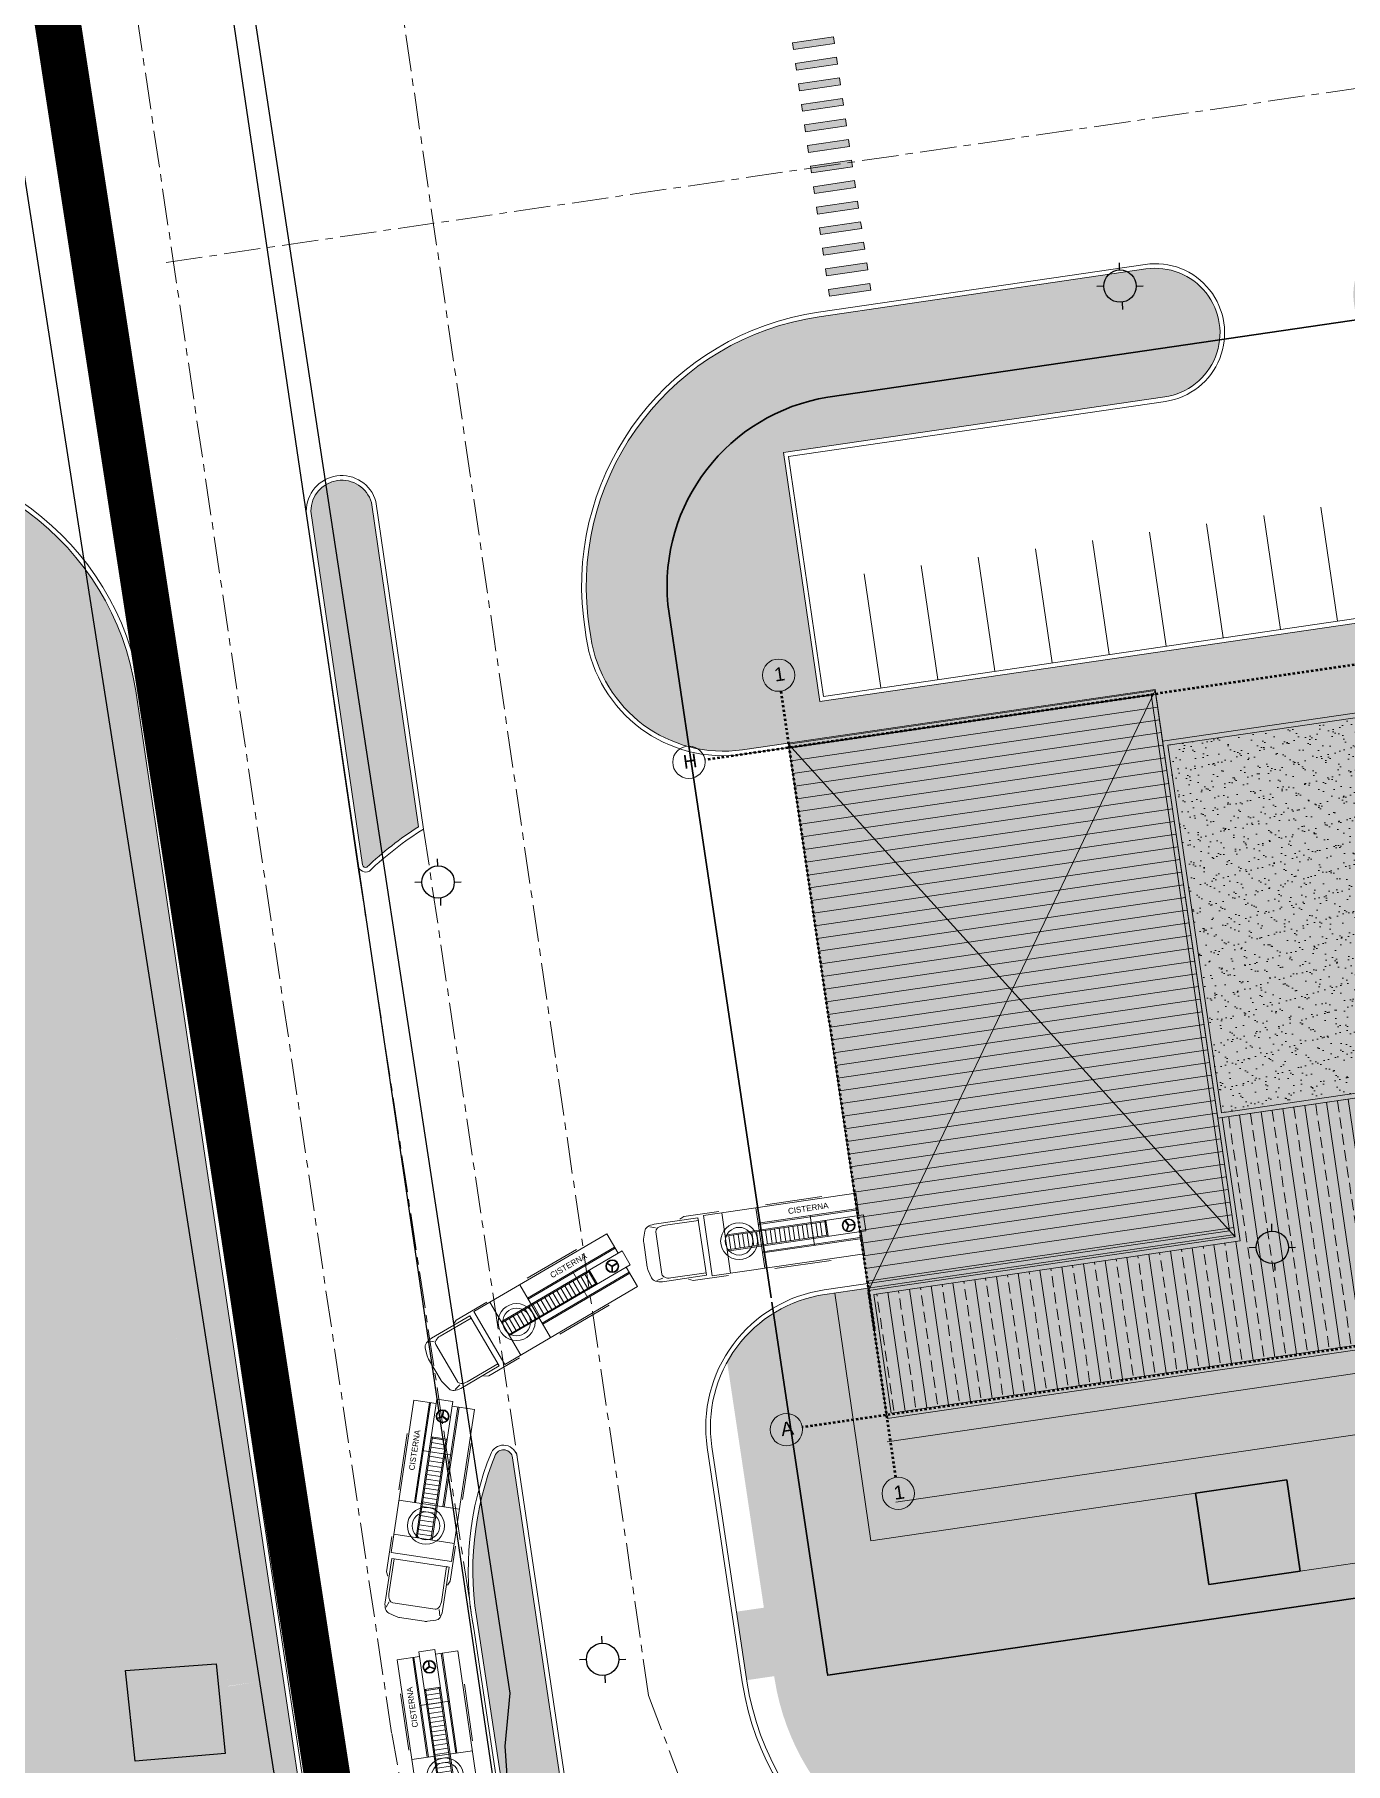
# Model space of a CAD drawing. Header units: metres. Extents: x 2 to 659295185, y -28 to 1124222152.
# Drawn here: x 656619 to 656675.8, y 1124377.1 to 1124452 of the extents above; entities that cross this region are included whole.
import ezdxf

# ---------------------------------------------------------------- set-up
doc = ezdxf.new("R2010")
doc.units = ezdxf.units.M
doc.header["$MEASUREMENT"] = 0
for name, pattern in [('ACAD_ISO10W100', [18.5, 12, -3, 0.5, -3]), ('CENTER', [50.8, 31.75, -6.35, 6.35, -6.35]), ('Grid Line', [22.225, 12.7, -3.175, 3.175, -3.175])]:
    doc.linetypes.add(name, pattern=pattern)
doc.layers.get('0').update_dxf_attribs({"linetype": 'CONTINUOUS'})
for name, color, linetype, lineweight in [("a''brocal", 220, 'CONTINUOUS', 15), ('area verde', 76, 'CONTINUOUS', 13), ('blocks', 252, 'CONTINUOUS', 15), ('bomberos', 7, 'CONTINUOUS', 15), ('eje vial', 1, 'CENTER', 15), ('estaciomamiento', 8, 'CONTINUOUS', 15), ('MANZANA URBA', 30, 'ACAD_ISO10W100', 80), ('paso peatonal', 252, 'CONTINUOUS', 5), ('walls', 7, 'CONTINUOUS', 50)]:
    doc.layers.add(name, color=color, linetype=linetype, lineweight=lineweight)
doc.layers.add('AREA ACERA', color=7, linetype='CONTINUOUS', lineweight=15, true_color=0xfbe193)
for name, color, linetype in [('CARRET-PAV', 10, 'CONTINUOUS'), ('CASA', 7, 'CONTINUOUS'), ('MANZANA', 30, 'CONTINUOUS'), ('Parcelas', 140, 'CONTINUOUS'), ('POSTE', 2, 'CONTINUOUS')]:
    doc.layers.add(name, color=color, linetype=linetype)
doc.styles.add('ARIAL', font='txt')
doc.linetypes.add('FENCELINE2', pattern='A,0.25,-0.1,[132,ltypeshp.shx,S=0.1,R=0,X=-0.1,Y=0],-0.1,1', length=1.45)

# ---------------------------------------------------------------- blocks, each defined once
blk = doc.blocks.new('POSTES')
at = {"layer": 'POSTE', "elevation": 431.35}
for points in [[(657806.936, 1127520.61), (657806.945, 1127520.31)], [(657805.972, 1127519.598), (657806.272, 1127519.606)], [(657807.681, 1127519.598), (657807.981, 1127519.606)], [(657807.075, 1127518.893), (657807.083, 1127518.593)]]:
    blk.add_lwpolyline(points, dxfattribs=at)
at = {"layer": 'POSTE', "color": 2}
blk.add_circle((657806.976, 1127519.601, 425.065), 0.7, dxfattribs=at)
blk = doc.blocks.new('estacion de bomberos')
at = {"linetype": 'Continuous', "lineweight": 15}
h = blk.add_hatch(dxfattribs=at)
h.set_pattern_fill('ANSI31', color=252, scale=175, angle=135, style=0)
h.set_pattern_definition([(180, (1e-07, 2e-07), (-6e-14, -555.625), [])])
h.paths.add_polyline_path([(2618161, 91614), (2618161, 93834), (2602111, 93834), (2602111, 69914), (2618161, 69914), (2618161, 75114)])
h = blk.add_hatch(dxfattribs=at)
h.set_pattern_fill('AR-SAND', color=252, scale=15, style=0)
h.set_pattern_definition([(37.5, (1e-07, 2e-07), (-24.00047, 734.11986), [0, -579.12, 0, -647.7, 0, -619.125]), (7.5, (1e-07, 2e-07), (674.28492, 1075.23765), [0, -312.42, 0, -521.97, 0, -200.025]), (327.5, (-468.6, 2e-07), (1186.48856, 2.15578), [0, -190.5, 0, -685.8, 0, -895.35]), (317.5, (-468.6, 2e-07), (1145.33468, 334.394), [0, -95.25, 0, -449.58, 0, -514.35])])
h.paths.add_polyline_path([(2634461, 91414), (2618361, 91414), (2618361, 75314), (2634461, 75314), (2634461, 80514), (2632421, 80514), (2632421, 86214), (2634461, 86214)])
h = blk.add_hatch(dxfattribs=at)
h.set_pattern_fill('AR-SAND', color=252, scale=10, style=0)
h.set_pattern_definition([(37.5, (1e-07, 2e-07), (-16.00031, 489.41324), [0, -386.08, 0, -431.8, 0, -412.75]), (7.5, (1e-07, 2e-07), (449.52328, 716.8251), [0, -208.28, 0, -347.98, 0, -133.35]), (327.5, (-312.4, 1e-07), (790.99237, 1.437185), [0, -127, 0, -457.2, 0, -596.9]), (317.5, (-312.4, 1e-07), (763.55645, 222.92932), [0, -63.5, 0, -299.72, 0, -342.9])])
h.paths.add_polyline_path([(2637561, 86014), (2632621, 86014), (2632621, 80714), (2637561, 80714)])
h = blk.add_hatch(dxfattribs=at)
h.set_pattern_fill('BRASS', color=252, scale=150, angle=90, style=0)
h.set_pattern_definition([(90, (1e-07, 2e-07), (-952.5, 6e-14), []), (90, (-476.25, 4e-07), (-952.5, 6e-14), [476.25, -238.125])])
h.paths.add_polyline_path([(2639861, 80514), (2637761, 80514), (2634661, 80514), (2634661, 75114), (2618361, 75114), (2618361, 69714), (2602311, 69714), (2602311, 64514), (2623661, 64514), (2623661, 69914), (2639861, 69914)])
at = {"layer": 'bomberos'}
blk.add_hatch(color=254, dxfattribs=at).paths.add_polyline_path([(2602111, 93834), (2618161, 93834), (2618161, 91614), (2634661, 91614), (2634661, 86214), (2637761, 86214), (2637761, 80714), (2640061, 80714), (2640061, 69714), (2623861, 69714), (2623861, 64314), (2602111, 64314)])
at = {"linetype": 'Grid Line', "ltscale": 4}
for p, q in [((2602111, 96154), (2602111, 68234)), ((2639911, 61729), (2639911, 96154)), ((2643854, 93684), (2598418, 93684)), ((2602111, 61729), (2602111, 69864)), ((2643854, 64464), (2598418, 64464))]:
    blk.add_line(p, q, dxfattribs=at)
at = {"linetype": 'Continuous', "lineweight": 15}
for p, q in [((2602111, 93834), (2618161, 93834)), ((2602111, 64314), (2602111, 93834)), ((2618161, 93834), (2602111, 69914)), ((2602111, 93834), (2618161, 69914)), ((2618161, 91614), (2618161, 93834)), ((2637761, 80714), (2640061, 80714)), ((2637761, 80514), (2639861, 80514)), ((2639861, 69914), (2639861, 80514)), ((2640061, 80714), (2640061, 69714)), ((2640061, 69714), (2640061, 80714)), ((2618161, 69914), (2618161, 75114)), ((2602111, 69914), (2618161, 69914)), ((2602311, 64514), (2602311, 69714)), ((2602311, 69714), (2618361, 69714)), ((2623661, 69914), (2639861, 69914)), ((2623661, 64514), (2623661, 69914)), ((2623861, 69714), (2640061, 69714)), ((2623861, 64314), (2623861, 69714)), ((2602311, 64514), (2623661, 64514)), ((2602111, 64314), (2623861, 64314))]:
    blk.add_line(p, q, dxfattribs=at)
at = {"lineweight": 15}
for p, q in [((2634661, 91314), (2634661, 86214)), ((2634361, 75114), (2629261, 75114))]:
    blk.add_line(p, q, dxfattribs=at)
at = {"linetype": 'Continuous', "lineweight": 15}
for points in [[(2634661, 80514), (2634661, 75114), (2618161, 75114), (2618161, 91614), (2634661, 91614), (2634661, 86214)], [(2634461, 80514), (2634461, 75314), (2618361, 75314), (2618361, 91414), (2634461, 91414), (2634461, 86214)], [(2634661, 80514), (2634661, 75114), (2618361, 75114), (2618361, 69714)]]:
    blk.add_lwpolyline(points, dxfattribs=at)
for points in [[(2632421, 80514), (2637761, 80514), (2637761, 86214), (2632421, 86214)], [(2632421, 86214), (2637761, 86214), (2637761, 80514), (2632421, 80514)], [(2632621, 86014), (2637561, 86014), (2637561, 80714), (2632621, 80714)]]:
    blk.add_lwpolyline(points, close=True, dxfattribs=at)
at = {"lineweight": 15}
for centre in [(2602111, 96854), (2639911, 96854), (2597718, 93684), (2644554, 93684), (2597718, 64464), (2644554, 64464), (2602111, 61029), (2639911, 61029)]:
    blk.add_circle(centre, 700, dxfattribs=at)
at = {"linetype": 'Grid Line', "ltscale": 3, "char_height": 592, "width": 2211.69, "attachment_point": 1, "style": 'ARIAL'}
for s, insert in [('{\\fArial|b0|i0|c204|p32;1}', (2601925, 97190)), ('{\\fArial|b0|i0|c204|p32;9}', (2639725, 97190)), ('{\\fArial|b0|i0|c0|p32;H}', (2597480, 94020)), ('{\\fArial|b0|i0|c0|p32;H}', (2644317, 94020)), ('{\\fArial|b0|i0|c0|p32;A}', (2597480, 64800)), ('{\\fArial|b0|i0|c0|p32;A}', (2644317, 64800)), ('{\\fArial|b0|i0|c204|p32;1}', (2601925, 61365)), ('{\\fArial|b0|i0|c204|p32;9}', (2639725, 61365))]:
    blk.add_mtext(s, dxfattribs=dict(at, insert=insert))
blk = doc.blocks.new('A$C3E6343CC')
at = {"layer": 'paso peatonal', "linetype": 'Continuous'}
for points in [[(2.041, -1.521), (0.26, -1.781), (0.304, -2.078), (2.085, -1.817)], [(2.172, -2.411), (0.391, -2.672), (0.434, -2.968), (2.215, -2.708)], [(2.302, -3.302), (0.521, -3.562), (0.564, -3.859), (2.345, -3.599)], [(2.432, -4.192), (0.651, -4.453), (0.694, -4.749), (2.475, -4.489)], [(2.562, -5.083), (0.781, -5.343), (0.825, -5.64), (2.606, -5.38)], [(2.692, -5.973), (0.911, -6.234), (0.955, -6.531), (2.736, -6.27)], [(2.823, -6.864), (1.042, -7.124), (1.085, -7.421), (2.866, -7.161)], [(2.953, -7.754), (1.172, -8.015), (1.215, -8.312), (2.996, -8.051)], [(3.083, -8.645), (1.302, -8.905), (1.345, -9.202), (3.126, -8.942)], [(3.213, -9.535), (1.432, -9.796), (1.476, -10.093), (3.257, -9.832)], [(3.343, -10.426), (1.562, -10.686), (1.606, -10.983), (3.387, -10.723)], [(3.474, -11.316), (1.693, -11.577), (1.736, -11.874), (3.517, -11.613)], [(3.604, -12.207), (1.823, -12.467), (1.866, -12.764), (3.647, -12.504)]]:
    blk.add_hatch(color=256, dxfattribs=at).paths.add_polyline_path(points)
at = {"layer": 'paso peatonal', "linetype": 'Continuous', "flags": 128}
for points in [[(2.041, -1.521), (0.26, -1.781), (0.304, -2.078), (2.085, -1.817), (2.041, -1.521)], [(2.172, -2.411), (0.391, -2.672), (0.434, -2.968), (2.215, -2.708), (2.172, -2.411)], [(2.302, -3.302), (0.521, -3.562), (0.564, -3.859), (2.345, -3.599), (2.302, -3.302)], [(2.432, -4.192), (0.651, -4.453), (0.694, -4.749), (2.475, -4.489), (2.432, -4.192)], [(2.562, -5.083), (0.781, -5.343), (0.825, -5.64), (2.606, -5.38), (2.562, -5.083)], [(2.692, -5.973), (0.911, -6.234), (0.955, -6.531), (2.736, -6.27), (2.692, -5.973)], [(2.823, -6.864), (1.042, -7.124), (1.085, -7.421), (2.866, -7.161), (2.823, -6.864)], [(2.953, -7.754), (1.172, -8.015), (1.215, -8.312), (2.996, -8.051), (2.953, -7.754)], [(3.083, -8.645), (1.302, -8.905), (1.345, -9.202), (3.126, -8.942), (3.083, -8.645)], [(3.213, -9.535), (1.432, -9.796), (1.476, -10.093), (3.257, -9.832), (3.213, -9.535)], [(3.343, -10.426), (1.562, -10.686), (1.606, -10.983), (3.387, -10.723), (3.343, -10.426)], [(3.474, -11.316), (1.693, -11.577), (1.736, -11.874), (3.517, -11.613), (3.474, -11.316)], [(3.604, -12.207), (1.823, -12.467), (1.866, -12.764), (3.647, -12.504), (3.604, -12.207)]]:
    blk.add_lwpolyline(points, dxfattribs=at)
blk = doc.blocks.new('543')
at = {"lineweight": 30}
for p, q in [((-5.334, 226.993), (-5.334, 227.666)), ((-1.334, 227.666), (-5.334, 227.666)), ((-5.334, 223.666), (-5.334, 226.993)), ((-5.334, 226.993), (-5.334, 226.993)), ((-1.334, 223.666), (-1.334, 227.666)), ((-1.334, 223.666), (-5.334, 223.666))]:
    blk.add_line(p, q, dxfattribs=at)
blk = doc.blocks.new('CISTERNA')
at = {"layer": 'blocks', "linetype": 'ByBlock'}
for p, q in [((1363400, 6968), (1363400, 13637)), ((1363400, 13637), (1364374, 13637)), ((1364074, 13637), (1364074, 9268)), ((1364124, 13637), (1364124, 9268)), ((1364374, 13837), (1364374, 7768)), ((1365074, 13837), (1364374, 13837)), ((1365074, 13837), (1365074, 7768)), ((1365074, 13637), (1366048, 13637)), ((1365324, 13637), (1365324, 9268)), ((1365374, 13637), (1365374, 9268)), ((1366048, 13637), (1366048, 6968)), ((1364715, 13145), (1364506, 13025)), ((1364730, 13119), (1364521, 12999)), ((1364715, 13387), (1364715, 13145)), ((1364730, 13119), (1364939, 12999)), ((1364745, 13387), (1364745, 13145)), ((1364745, 13145), (1364954, 13025)), ((1363324, 9696), (1363324, 12165)), ((1364374, 12187), (1365074, 12187)), ((1364374, 12137), (1365024, 12137)), ((1364424, 12187), (1364424, 7768)), ((1364424, 12137), (1365024, 12137)), ((1365024, 12187), (1365024, 7768)), ((1366124, 9696), (1366124, 12165)), ((1364074, 11537), (1365374, 11537)), ((1364424, 11937), (1365024, 11937)), ((1364424, 11737), (1365024, 11737)), ((1364424, 11537), (1365024, 11537)), ((1364424, 11337), (1365024, 11337)), ((1364424, 11137), (1365024, 11137)), ((1364424, 10937), (1365024, 10937)), ((1364424, 10737), (1365024, 10737)), ((1364424, 10537), (1365024, 10537)), ((1364424, 10337), (1365024, 10337)), ((1364424, 10137), (1365024, 10137)), ((1364424, 9937), (1365024, 9937)), ((1366048, 9268), (1363400, 9268)), ((1364424, 9737), (1365024, 9737)), ((1364424, 9537), (1365024, 9537)), ((1364424, 9537), (1365024, 9537)), ((1364424, 9337), (1365024, 9337)), ((1364424, 9137), (1365024, 9137)), ((1364424, 8937), (1365024, 8937)), ((1364424, 8737), (1365024, 8737)), ((1364424, 8537), (1365024, 8537)), ((1364424, 8337), (1365024, 8337)), ((1365024, 8337), (1364424, 8337)), ((1363324, 6116), (1363324, 7661)), ((1366048, 7768), (1363400, 7768)), ((1365024, 8137), (1364424, 8137)), ((1365024, 7937), (1364424, 7937)), ((1366124, 6116), (1366124, 7661)), ((1366048, 6968), (1363400, 6968)), ((1363414, 5932), (1363324, 6116)), ((1365980, 6721), (1363468, 6721)), ((1363576, 6721), (1363468, 6721)), ((1363468, 4797), (1363468, 6721)), ((1363576, 5180), (1363576, 6721)), ((1365872, 6721), (1365980, 6721)), ((1365872, 5180), (1365872, 6721)), ((1365980, 4797), (1365980, 6721)), ((1366034, 5932), (1366124, 6116)), ((1363468, 4797), (1363468, 4797)), ((1363632, 4842), (1363547, 4596)), ((1363576, 5180), (1363576, 5180)), ((1363796, 4820), (1363796, 4820)), ((1363796, 4820), (1365652, 4820)), ((1365652, 4820), (1365652, 4820)), ((1365897, 4566), (1365830, 4838)), ((1365872, 5180), (1365872, 5180)), ((1365980, 4797), (1365980, 4797)), ((1363697, 4353), (1363697, 4353)), ((1363697, 4353), (1364037, 4258)), ((1364037, 4258), (1364037, 4258)), ((1364186, 4237), (1365261, 4237)), ((1365261, 4237), (1365261, 4237)), ((1365751, 4353), (1365410, 4258)), ((1365410, 4258), (1365410, 4258)), ((1365751, 4353), (1365751, 4353))]:
    blk.add_line(p, q, dxfattribs=at)
blk.add_lwpolyline([(1366135, 7661), (1366135, 7661)], close=True, dxfattribs=at)
for centre, radius in [((1364730, 13137), 280), ((1364730, 13137), 250), ((1364724, 8337), 800), ((1364724, 8337), 600)]:
    blk.add_circle(centre, radius, dxfattribs=at)
at = {"layer": 'blocks', "linetype": 'ByBlock', "extrusion": (0, 0, -1)}
for centre, major_axis, start_param, end_param in [((1363743, 4797), (0, 450), 3.31155, 4.712384), ((1363796, 5180), (0, 360), 3.141593, 4.712389), ((1365652, 5180), (0, 360), 1.570796, 3.141593), ((1365705, 4797), (0, 450), 1.570796, 2.971642), ((1364186, 5677), (0, 1440), 3.141593, 3.311545), ((1365261, 5677), (0, 1440), 2.971637, 3.141589)]:
    blk.add_ellipse(centre, major_axis=major_axis, ratio=0.611111, start_param=start_param, end_param=end_param, dxfattribs=at)
at = {"insert": (1363620, 10624), "char_height": 250, "width": 47233.41, "attachment_point": 1, "rotation": 90, "style": 'ARIAL'}
blk.add_mtext('CISTERNA', dxfattribs=at)

msp = doc.modelspace()

# ---------------------------------------------------------------- hatches: boundary and pattern name
at = {"layer": 'AREA ACERA'}
h = msp.add_hatch(color=256, dxfattribs=at)
h.dxf.hatch_style = 1
edge = h.paths.add_edge_path()
edge.add_arc((656648.8478, 1124426.7123), 5.8, 188.4077, 255.14057)
edge.add_line((656647.3604, 1124421.1062), (656646.4527, 1124427.2598))
edge.add_arc((656654.7144, 1124428.0553), 8.3, 99.277834, 185.500077, ccw=False)
edge.add_line((656653.3763, 1124436.2467), (656670.3579, 1124438.7275))
edge.add_arc((656667.5744, 1124439.031), 2.8, 353.776708, 403.168321)
edge.add_line((656669.6166, 1124440.9466), (656656.0114, 1124438.9576))
edge.add_line((656656.0114, 1124438.9576), (656655.8378, 1124440.145))
edge.add_line((656655.8378, 1124440.145), (656652.8544, 1124439.7078))
edge.add_line((656652.8544, 1124439.7078), (656653.0435, 1124438.5228))
edge.add_arc((656654.7144, 1124428.0553), 10.6, 99.069573, 186.111876)
edge.add_line((656644.1747, 1124426.9267), (656642.9865, 1124426.753))
edge.add_arc((656646.6016, 1124425.0358), 4.0022, 154.591101, 154.593569)
edge.add_line((656642.9865, 1124426.7528), (656643.0439, 1124426.3123))
edge.add_line((656643.0439, 1124426.3123), (656643.1101, 1124425.8642))
h = msp.add_hatch(color=256, dxfattribs=at)
h.dxf.hatch_style = 1
h.paths.add_polyline_path([(656679.9155, 1124399.45), (656692.7934, 1124401.3328), (656693.1613, 1124398.817), (656678.7643, 1124396.7121), (656678.3965, 1124399.2279)], flags=16)
h.paths.add_polyline_path([(656684.7203, 1124396.067), (656698.2762, 1124398.0489), (656699.5782, 1124389.1436), (656681.7676, 1124386.5396), (656680.4656, 1124395.4449)], flags=16)
h.paths.add_polyline_path([(656663.1376, 1124392.0449), (656677.6212, 1124394.1624), (656678.0035, 1124391.5477), (656656.3338, 1124388.3795), (656655.9516, 1124390.9942)], flags=16)
h.paths.add_polyline_path([(656668.2308, 1124397.7416), (656676.9123, 1124399.0109), (656677.4765, 1124395.1519), (656655.8069, 1124391.9837), (656655.2427, 1124395.8427)], flags=17)
h.paths.add_polyline_path([(656655.2427, 1124395.8427), (656655.0257, 1124397.3269), (656654.9823, 1124397.6237), (656653.6828, 1124397.4337), (656655.2514, 1124386.7053), (656673.2731, 1124389.3401), (656673.8517, 1124385.3822), (656680.2834, 1124386.3226), (656680.5002, 1124384.8383), (656701.2794, 1124387.8764), (656699.5434, 1124399.7501), (656694.7939, 1124399.0557), (656690.4839, 1124428.5349), (656684.0127, 1124427.5887), (656682.0602, 1124440.9428), (656677.4303, 1124440.2659), (656676.2124, 1124440.0878), (656678.1648, 1124426.7338), (656653.032, 1124423.0592), (656653.2606, 1124421.4958), (656667.5586, 1124423.5862), (656667.887, 1124421.3401), (656676.5944, 1124422.6132), (656677.5261, 1124422.7494), (656684.2134, 1124423.7271), (656684.9946, 1124418.384), (656688.062, 1124418.8324), (656688.8577, 1124413.3903), (656691.1335, 1124413.723), (656692.7249, 1124402.8387), (656676.6953, 1124400.4951), (656676.9123, 1124399.0109)])
h = msp.add_hatch(color=256, dxfattribs=at)
h.dxf.hatch_style = 1
edge = h.paths.add_edge_path()
edge.add_arc((656623.3615, 1124364.1552), 4.0073, -81.643526, 9.528918, ccw=False)
edge.add_line((656623.9439, 1124360.1905), (656512.293, 1124343.79))
edge.add_line((656512.293, 1124343.79), (656512.5419, 1124342.0854))
edge.add_line((656512.5419, 1124342.0854), (656627.2157, 1124359.5355))
edge.add_arc((656626.3432, 1124365.2695), 5.8, 278.652417, 369.635648)
edge.add_line((656632.0613, 1124366.2403), (656631.111, 1124371.838))
edge.add_line((656631.111, 1124371.838), (656629.7728, 1124380.7694))
edge.add_line((656629.7728, 1124380.7694), (656627.414, 1124380.3979))
edge.add_line((656627.414, 1124380.3979), (656627.1572, 1124382.029))
edge.add_line((656627.1572, 1124382.029), (656626.5677, 1124385.9634))
edge.add_line((656626.5677, 1124385.9634), (656628.9425, 1124386.3106))
edge.add_line((656628.9425, 1124386.3106), (656628.4979, 1124389.2775))
edge.add_line((656628.4979, 1124389.2775), (656626.1231, 1124388.9303))
edge.add_line((656626.1231, 1124388.9303), (656620.0383, 1124429.7066))
edge.add_line((656620.0383, 1124429.7066), (656620.4057, 1124429.7604))
edge.add_arc((656611.7226, 1124421.7701), 11.8, 42.620343, 58.398746)
edge.add_line((656617.9058, 1124431.8204), (656602.1747, 1124429.5204))
edge.add_line((656602.1747, 1124429.5204), (656601.7768, 1124432.2415))
edge.add_line((656601.7768, 1124432.2415), (656598.8084, 1124431.8075))
edge.add_line((656598.8084, 1124431.8075), (656599.2062, 1124429.0864))
edge.add_line((656599.2062, 1124429.0864), (656589.4149, 1124427.6545))
edge.add_line((656589.4149, 1124427.6545), (656589.7673, 1124425.2805))
edge.add_line((656589.7673, 1124425.2805), (656599.5534, 1124426.7116))
edge.add_line((656599.5534, 1124426.7116), (656605.5177, 1124385.9177))
edge.add_line((656605.5177, 1124385.9177), (656595.8222, 1124384.4997))
edge.add_line((656595.8222, 1124384.4997), (656596.2627, 1124381.5326))
edge.add_line((656596.2627, 1124381.5326), (656623.5993, 1124385.5294))
edge.add_line((656623.5993, 1124385.5294), (656625.5916, 1124372.2338))
edge.add_line((656625.5916, 1124372.2338), (656510.8507, 1124353.6425))
edge.add_line((656510.8507, 1124353.6425), (656512.0298, 1124345.5881))
edge.add_line((656512.0298, 1124345.5881), (656627.3135, 1124364.8186))
h.paths.add_polyline_path([(656608.4861, 1124386.3517), (656602.5219, 1124427.1456), (656617.0698, 1124429.2726), (656623.1547, 1124388.4963)], flags=16)
h.paths.add_polyline_path([(656608.1922, 1124395.586), (656616.9351, 1124396.8599), (656616.1965, 1124401.9283), (656607.4536, 1124400.6543)], flags=0)
h = msp.add_hatch(color=256, dxfattribs=at)
h.dxf.hatch_style = 1
h.paths.add_polyline_path([(656634.505, 1124425.5129), (656631.8834, 1124425.1296), (656632.3161, 1124422.161), (656634.9375, 1124422.5443)])
h.paths.add_polyline_path([(656623.3922, 1124423.5197, 0.0077264), (656623.3325, 1124423.8795), (656620.9596, 1124423.5325), (656621.4024, 1124420.5654), (656623.7829, 1124420.9134)])
h = msp.add_hatch(color=256, dxfattribs=at)
h.dxf.hatch_style = 1
h.paths.add_polyline_path([(656662.8163, 1124373.6641, -0.404204), (656652.8842, 1124380.8007), (656652.8803, 1124380.8001), (656652.8497, 1124381.0046, -0.0030703), (656652.8336, 1124381.1114), (656650.5718, 1124396.2417, 0.1034138), (656649.0199, 1124394.4455), (656650.6111, 1124383.8033), (656649.4237, 1124383.6297), (656649.8674, 1124380.6627), (656651.0547, 1124380.8363), (656651.0574, 1124380.8186), (656651.1716, 1124380.1823, 0.3959241), (656663.0765, 1124371.883), (656666.9169, 1124372.4445), (656667.0904, 1124371.2571), (656670.0584, 1124371.691), (656669.8849, 1124372.8784), (656730.4234, 1124381.7285, 0.1533015), (656730.6891, 1124383.3849), (656730.6602, 1124383.5828)])
h = msp.add_hatch(color=256, dxfattribs=at)
h.dxf.hatch_style = 1
h.paths.add_polyline_path([(656638.3737, 1124382.0141), (656638.8218, 1124379.0477), (656641.3418, 1124379.4162), (656640.9008, 1124382.3836)])
at = {"layer": 'area verde'}
h = msp.add_hatch(color=256, dxfattribs=at)
h.dxf.hatch_style = 1
h.paths.add_polyline_path([(656650.6111, 1124383.8033), (656649.4237, 1124383.6297), (656649.8732, 1124380.6238), (656649.9936, 1124379.9528, 0.3963828), (656663.2501, 1124370.6957), (656728.3236, 1124380.2093, 0.4142136), (656730.6891, 1124383.3849), (656729.4311, 1124391.9898), (656729.2937, 1124392.9298, 0.4142139), (656728.3864, 1124393.6056), (656724.2305, 1124392.998), (656722.676, 1124403.6301), (656726.8319, 1124404.2377, 0.4142136), (656727.5077, 1124405.145), (656723.5597, 1124432.1481, 0.3895856), (656720.0308, 1124434.4719), (656696.5786, 1124431.043), (656695.0018, 1124441.8284), (656715.1624, 1124444.776), (656715.4807, 1124442.5991, 0.4613368), (656719.0876, 1124440.332, 0.4613368), (656721.8946, 1124443.5369), (656721.4007, 1124446.9149, 0.4142093), (656718.2275, 1124449.2658), (656678.5484, 1124443.4651, 0.4142178), (656676.1829, 1124440.2894), (656678.1648, 1124426.7337), (656653.032, 1124423.0592), (656651.4552, 1124433.8445), (656667.9795, 1124436.2605, 1.0016117), (656667.1604, 1124441.8002), (656653.0075, 1124439.7312, 0.4151168), (656643.0439, 1124426.3124), (656643.0439, 1124426.3123), (656643.1101, 1124425.8642, 0.4137555), (656649.6869, 1124420.9733), (656667.5586, 1124423.5862), (656668.6538, 1124416.0959), (656671.0119, 1124399.9673), (656653.2526, 1124397.3708, 0.2339147), (656649.0199, 1124394.4455)])
h.paths.add_polyline_path([(656663.2501, 1124370.6957), (656667.0904, 1124371.2571), (656666.9169, 1124372.4445), (656663.0765, 1124371.883, -0.3959241), (656651.1716, 1124380.1823), (656651.0542, 1124380.8362), (656649.8674, 1124380.6627), (656649.8732, 1124380.6238), (656649.9936, 1124379.9528, 0.3963828)], flags=17)
h = msp.add_hatch(color=256, dxfattribs=at)
h.dxf.hatch_style = 1
h.paths.add_polyline_path([(656685.4909, 1124441.5235), (656693.2808, 1124442.5839), (656699.5434, 1124399.7501), (656694.7939, 1124399.0557), (656690.4839, 1124428.5349), (656684.0127, 1124427.5887), (656682.0602, 1124440.9428)])
h.paths.add_polyline_path([(656680.3934, 1124399.5984), (656692.7934, 1124401.3328), (656693.1613, 1124398.817), (656678.7643, 1124396.7121), (656678.3965, 1124399.2279)])
h.paths.add_polyline_path([(656660.1481, 1124391.6863), (656677.6212, 1124394.1624), (656678.0035, 1124391.5477), (656656.3338, 1124388.3795), (656655.9516, 1124390.9942)], flags=17)
edge = h.paths.add_edge_path()
edge.add_arc((656654.0917, 1124391.6318), 5.8, 98.318083, 127.353271)
edge.add_line((656650.5727, 1124396.2423), (656652.8892, 1124380.88))
edge.add_line((656652.8892, 1124380.88), (656680.509, 1124384.9182))
edge.add_line((656680.509, 1124384.9182), (656680.2924, 1124386.4014))
edge.add_line((656680.2924, 1124386.4014), (656669.9023, 1124384.8834))
edge.add_line((656669.9023, 1124384.8834), (656669.324, 1124388.8413))
edge.add_line((656669.324, 1124388.8413), (656655.2603, 1124386.7851))
edge.add_line((656655.2603, 1124386.7851), (656653.6828, 1124397.4337))
edge.add_line((656653.6828, 1124397.4337), (656653.2526, 1124397.3708))
edge = h.paths.add_edge_path()
edge.add_arc((656648.8478, 1124426.7123), 5.8, 255.112, 278.318083)
edge.add_line((656649.6869, 1124420.9733), (656653.2783, 1124421.4984))
edge.add_line((656653.2783, 1124421.4984), (656651.4552, 1124433.8445))
edge.add_line((656651.4552, 1124433.8445), (656667.9996, 1124436.2634))
edge.add_arc((656667.5742, 1124439.0311), 2.8002, 278.73787, 353.303048)
edge.add_line((656670.3553, 1124438.7045), (656670.3578, 1124438.7266))
edge.add_line((656670.3578, 1124438.7266), (656653.3763, 1124436.2467))
edge.add_arc((656654.7144, 1124428.0553), 8.3, 99.277834, 185.500077)
edge.add_line((656646.4527, 1124427.2598), (656647.3576, 1124421.107))
h = msp.add_hatch(color=256, dxfattribs=at)
h.dxf.hatch_style = 1
h.paths.add_polyline_path([(656642.9865, 1124426.753), (656644.1747, 1124426.9267, -0.3991735), (656653.0435, 1124438.5228), (656652.8699, 1124439.7102, 0.4006963)])
h.paths.add_polyline_path([(656669.6166, 1124440.9466, 0.246245), (656667.1604, 1124441.8002), (656655.8378, 1124440.145), (656656.0114, 1124438.9576)])
h = msp.add_hatch(color=256, dxfattribs=at)
h.dxf.hatch_style = 1
h.paths.add_polyline_path([(656598.8084, 1124431.8075), (656589.0109, 1124430.375), (656589.4149, 1124427.6545), (656599.2062, 1124429.0864)])
h.paths.add_polyline_path([(656610.0155, 1124433.446), (656601.7768, 1124432.2415), (656602.1747, 1124429.5204), (656617.9058, 1124431.8204, 0.1759639)])
h.paths.add_polyline_path([(656617.0698, 1124429.2726), (656602.5219, 1124427.1456), (656608.4861, 1124386.3517), (656623.1547, 1124388.4963)])
h.paths.add_polyline_path([(656599.5534, 1124426.7116), (656589.7673, 1124425.2805), (656595.8222, 1124384.4997), (656605.5177, 1124385.9177)])
h.paths.add_polyline_path([(656623.5993, 1124385.5294), (656596.2627, 1124381.5326), (656598.2994, 1124367.8149), (656625.5916, 1124372.2338)])
h.paths.add_polyline_path([(656627.3135, 1124364.8186), (656512.0298, 1124345.5881), (656512.293, 1124343.79), (656623.9439, 1124360.1905, 0.4202198)])
h.paths.add_polyline_path([(656627.4119, 1124380.4114), (656629.7746, 1124380.7569), (656628.9425, 1124386.3106), (656626.5677, 1124385.9634), (656627.1572, 1124382.029)])
edge = h.paths.add_edge_path()
edge.add_line((656620.9596, 1124423.5325), (656623.3325, 1124423.8795))
edge.add_arc((656611.7226, 1124421.7701), 11.8, 10.297321, 42.620343)
edge.add_line((656620.4057, 1124429.7604), (656620.0383, 1124429.7066))
edge.add_line((656620.0383, 1124429.7066), (656620.9596, 1124423.5325))
h.paths.add_polyline_path([(656623.7829, 1124420.9134), (656621.4024, 1124420.5654), (656626.1231, 1124388.9303), (656628.4979, 1124389.2775), (656626.4267, 1124403.101), (656623.8618, 1124420.3875)])
h = msp.add_hatch(color=256, dxfattribs=at)
h.dxf.hatch_style = 1
h.paths.add_polyline_path([(656634.9375, 1124422.5443), (656632.3161, 1124422.161), (656633.2167, 1124415.9827, 0.417282), (656633.4054, 1124415.8809, -0.048884), (656635.6522, 1124417.6381)])
h.paths.add_polyline_path([(656631.8834, 1124425.1296), (656634.505, 1124425.5129), (656633.6059, 1124431.6842, 1.0028384), (656631.0375, 1124430.932)])
h = msp.add_hatch(color=256, dxfattribs=at)
h.dxf.hatch_style = 1
edge = h.paths.add_edge_path()
edge.add_line((656641.3418, 1124379.4162), (656638.8218, 1124379.0477))
edge.add_line((656638.8218, 1124379.0477), (656640.4826, 1124368.0551))
edge.add_arc((656641.7116, 1124368.3559), 1.2653, 193.752828, 363.143182)
edge.add_line((656642.975, 1124368.4253), (656641.3418, 1124379.4162))
edge = h.paths.add_edge_path()
edge.add_line((656638.3737, 1124382.0141), (656640.9008, 1124382.3836))
edge.add_line((656640.9008, 1124382.3836), (656639.7242, 1124390.3021))
edge.add_arc((656639.3285, 1124390.2433), 0.4, 8.452173, 149.572688)
edge.add_arc((656651.3548, 1124385.4197), 13.3533, 157.889062, 190.698682)
edge.add_line((656638.2337, 1124382.9407), (656638.3737, 1124382.0141))
at = {"layer": 'bomberos', "true_color": 0xe1e2ff}
h = msp.add_hatch(color=7, dxfattribs=at)
h.dxf.hatch_style = 1
h.paths.add_polyline_path([(656669.3151, 1124388.7615), (656673.2731, 1124389.3401), (656673.8517, 1124385.3822), (656669.8938, 1124384.8035)])

# ---------------------------------------------------------------- linework, layer by layer
at = {"layer": "a''brocal"}
for p, q in [((656653.6828, 1124397.4337, 433.2399), (656655.2514, 1124386.7053, 433.2399)), ((656655.9516, 1124390.9942, 433.2399), (656677.6212, 1124394.1624, 433.2399)), ((656656.3338, 1124388.3795, 433.2399), (656678.0035, 1124391.5477, 433.2399)), ((656655.2514, 1124386.7053, 433.2399), (656673.2731, 1124389.3401, 433.2399)), ((656681.7676, 1124386.5396, 433.2399), (656673.8517, 1124385.3822, 433.2399))]:
    msp.add_line(p, q, dxfattribs=at)
at = {"layer": "a''brocal", "elevation": 433.2399, "flags": 128}
for points in [[(656663.2789, 1124370.4977, -0.3964489), (656649.7972, 1124379.9147), (656649.6758, 1124380.5914), (656648.1577, 1124390.7446, -0.4151644), (656653.2237, 1124397.5687), (656670.785, 1124400.1363), (656668.4559, 1124416.0669), (656667.3897, 1124423.3594), (656649.7158, 1124420.7754, -0.4137555), (656642.9123, 1124425.835), (656642.8458, 1124426.2847), (656642.7885, 1124426.724, -0.4042908), (656652.9786, 1124439.9291), (656667.1312, 1124441.9981, -1.0015568), (656668.0084, 1124436.0626), (656651.682, 1124433.6755), (656653.201, 1124423.286), (656677.938, 1124426.9027)], [(656663.2499, 1124370.6956, -0.3963789), (656649.9936, 1124379.9528), (656649.8732, 1124380.6238), (656648.3555, 1124390.7741, -0.4151644), (656653.2526, 1124397.3708), (656671.0119, 1124399.9673), (656668.6538, 1124416.0959), (656667.5586, 1124423.5862), (656649.6869, 1124420.9733, -0.4137555), (656643.1101, 1124425.8642), (656643.0439, 1124426.3123), (656642.9871, 1124426.7481, -0.4042455), (656653.0075, 1124439.7312), (656667.1604, 1124441.8002, -1.0016117), (656667.9795, 1124436.2605), (656651.4552, 1124433.8445), (656653.032, 1124423.0592), (656678.1648, 1124426.7337)], [(656589.0109, 1124430.375), (656610.0155, 1124433.446, -0.4131478), (656623.3922, 1124423.5197), (656623.8618, 1124420.3875), (656626.4267, 1124403.101), (656629.5307, 1124382.3846), (656631.111, 1124371.838), (656632.0613, 1124366.2403, -0.4192487), (656627.2157, 1124359.5355), (656512.5393, 1124342.085)], [(656588.9816, 1124430.5728), (656609.9866, 1124433.6439, -0.4131478), (656623.5899, 1124423.5494), (656624.0595, 1124420.4171), (656626.6245, 1124403.1306), (656629.7285, 1124382.4143), (656631.3085, 1124371.8696), (656632.2585, 1124366.2738), (656632.2585, 1124366.2738), (656632.2585, 1124366.2738, -0.4192487), (656627.2458, 1124359.3378), (656512.5694, 1124341.8873)]]:
    msp.add_lwpolyline(points, format="xyb", dxfattribs=at)
at = {"layer": "a''brocal", "elevation": 433.2399}
for points in [[(656633.5166, 1124415.7105, -0.0517745), (656635.8689, 1124417.5382), (656633.8019, 1124431.7262, 0.87715), (656630.7826, 1124431.2942), (656633.0204, 1124415.9429, 0.4806151), (656633.5166, 1124415.7105)], [(656638.8032, 1124390.5333, 0.1443225), (656638.0365, 1124382.9072), (656640.2861, 1124368.0166, 0.917388), (656643.1741, 1124368.4458), (656639.9222, 1124390.3301, 0.7184244), (656638.8032, 1124390.5333)]]:
    msp.add_lwpolyline(points, format="xyb", dxfattribs=at)
for points in [[(656633.4054, 1124415.8809, -0.048884), (656635.6522, 1124417.6381), (656633.6059, 1124431.6842, 0.8688279), (656630.9825, 1124431.3094), (656633.2167, 1124415.9827, 0.417282)], [(656638.9836, 1124390.4459, 0.144145), (656638.2337, 1124382.9407), (656640.4826, 1124368.0551, 0.9114494), (656642.975, 1124368.4253), (656639.7243, 1124390.301, 0.7085947)]]:
    msp.add_lwpolyline(points, format="xyb", close=True, dxfattribs=at)
at = {"layer": 'CARRET-PAV', "linetype": 'Continuous', "elevation": -1.9108, "flags": 128}
msp.add_lwpolyline([(656605.862, 1124538.9305), (656617.686, 1124462.9405), (656627.533, 1124397.5005), (656633.007, 1124367.9395), (656632.437, 1124364.1675), (656629.441, 1124361.0945), (656627.19, 1124359.6585), (656620.508, 1124357.8535), (656562.986, 1124349.4415)], dxfattribs=at)
at = {"layer": 'CARRET-PAV', "linetype": 'Continuous', "elevation": -0.8965}
msp.add_lwpolyline([(656674.8526, 1124143.511), (656669.132, 1124181.8825), (656653.544, 1124283.7185), (656644.508, 1124346.2725), (656644.886, 1124349.0885), (656645.906, 1124351.3655), (656647.093, 1124353.0765), (656644.823, 1124363.6025), (656642.508, 1124365.3095), (656639.986, 1124370.2615), (656639.644, 1124374.2135), (656639.397, 1124377.8035), (656639.616, 1124380.0945), (656618.957, 1124515.6935), (656617.5555, 1124526.3354)], dxfattribs=at)
at = {"layer": 'CASA', "linetype": 'Continuous', "elevation": 2.4586}
msp.add_lwpolyline([(656622.953, 1124381.0885), (656626.885, 1124381.3755), (656627.265, 1124377.4825), (656623.371, 1124377.1515)], close=True, dxfattribs=at)
at = {"layer": 'eje vial', "ltscale": 0.05}
for p, q in [((656635.8688, 1124417.5381, 433.2399), (656639.9219, 1124390.3317, 433.2399)), ((656633.0204, 1124415.9429, 433.2399), (656638.0365, 1124382.9072, 433.2399))]:
    msp.add_line(p, q, dxfattribs=at)
at = {"layer": 'eje vial', "ltscale": 0.05, "elevation": 433.2399}
for points in [[(656645.6169, 1124379.9979), (656614.0257, 1124596.0707)], [(656634.479, 1124378.3786), (656602.4245, 1124594.4867)], [(656645.6169, 1124379.9979), (656656.6613, 1124350.6547)], [(656638.0315, 1124359.5234), (656634.4851, 1124378.3464)]]:
    msp.add_lwpolyline(points, dxfattribs=at)
at = {"layer": 'eje vial', "ltscale": 0.05, "elevation": 433.2399, "flags": 128}
msp.add_lwpolyline([(656624.7067, 1124442.0844), (657049.9026, 1124504.2505)], dxfattribs=at)
at = {"layer": 'estaciomamiento', "color": 253, "lineweight": 15}
for p, q in [((656672.2673, 1124431.1268, 433.2399), (656672.9906, 1124426.1794, 433.2399)), ((656674.741, 1124431.4884, 433.2399), (656675.4643, 1124426.541, 433.2399)), ((656667.3199, 1124430.4034, 433.2399), (656668.0432, 1124425.456, 433.2399)), ((656669.7936, 1124430.7651, 433.2399), (656670.5169, 1124425.8177, 433.2399)), ((656662.3725, 1124429.6801, 433.2399), (656663.0958, 1124424.7327, 433.2399)), ((656664.8462, 1124430.0417, 433.2399), (656665.5695, 1124425.0943, 433.2399)), ((656657.4251, 1124428.9567, 433.2399), (656658.1484, 1124424.0093, 433.2399)), ((656659.8988, 1124429.3184, 433.2399), (656660.6221, 1124424.371, 433.2399)), ((656654.9514, 1124428.5951, 433.2399), (656655.6747, 1124423.6477, 433.2399))]:
    msp.add_line(p, q, dxfattribs=at)
at = {"layer": 'MANZANA', "lineweight": -2}
for p, q in [((656602.8732, 1124546.9717), (656621.0306, 1124429.9255)), ((656632.1377, 1124422.1271), (656616.8912, 1124525.1362)), ((656621.0306, 1124429.9255), (656631.6347, 1124362.1793)), ((656646.0237, 1124327.9563), (656632.1377, 1124422.1271))]:
    msp.add_line(p, q, dxfattribs=at)
at = {"layer": 'MANZANA URBA', "const_width": 2, "elevation": 431.8481}
msp.add_lwpolyline([(656355.8205, 1124724.4855), (656552.068, 1124752.702), (656566.929, 1124753.861), (656570.054, 1124752.777), (656572.016, 1124751.345), (656574.1268, 1124748.8457), (656575.418, 1124746.243), (656575.8434, 1124744.5896), (656576.58, 1124734.9575), (656633.007, 1124367.9395), (656632.2234, 1124364.0766), (656631.9415, 1124363.1111), (656631.2061, 1124361.755), (656630.0492, 1124360.5508), (656628.5702, 1124359.6981), (656627.1492, 1124359.3231), (656602.0496, 1124355.5036), (656512.5694, 1124341.8873), (656291.9428, 1124308.9265), (656284.889, 1124353.1609), (656090.4356, 1124322.5221), (656035.9316, 1124486.7198)], dxfattribs=at)
at = {"layer": 'Parcelas', "color": 1, "linetype": 'FENCELINE2', "lineweight": 30, "ltscale": 1.8, "elevation": 433.2399}
msp.add_lwpolyline([(656650.9507, 1124397.0343), (656653.3349, 1124381.1403, 0.0081584), (656653.3794, 1124380.8731), (656701.2795, 1124387.8764), (656693.3533, 1124442.0886), (656680.1981, 1124440.1652), (656680.3428, 1124439.1758), (656679.2086, 1124440.0206), (656678.3638, 1124438.8864), (656678.2192, 1124439.8759), (656676.0868, 1124439.5644), (656653.3763, 1124436.2467, 0.3950311), (656646.4527, 1124427.2598), (656647.4579, 1124420.4453), (656650.9209, 1124397.232)], format="xyb", dxfattribs=at)

# ---------------------------------------------------------------- block references
at = {"linetype": 'Continuous'}
for p, xscale, yscale, zscale, rotation in [((656443.855, 1125748.8426, 433.2399), 0.001, 0.001, 0.001, 278.318083230108), ((655943.2073, 1125569.7052, 433.2399), 0.001, 0.001, 0.001, 300.346333380525), ((655285.2153, 1124582.2921, 433.2399), 0.001, 0.001, 0.001, 351.4377171926039), ((655287.6422, 1124170.8112, 433.2399), 0.001000000000000001, 0.001000000000000001, 0.001000000000000001, 8.318080609681997)]:
    msp.add_blockref('CISTERNA', p, dxfattribs=dict(at, xscale=xscale, yscale=yscale, zscale=zscale, rotation=rotation))
at = {"layer": 'bomberos', "rotation": 8.318083230108007}
msp.add_blockref('543', (656707.5291, 1124164.2622, 433.2399), dxfattribs=at)
at = {"layer": 'paso peatonal', "linetype": 'Continuous', "lineweight": 0}
msp.add_blockref('A$C3E6343CC', (656651.5912, 1124453.3819, 433.2399), dxfattribs=at)
msp.add_blockref('A$C3E6343CC', (656651.5912, 1124453.3819, 433.2399), dxfattribs=at)
at = {"layer": 'POSTE', "linetype": 'Continuous'}
for p in [(-1140.9338, -3078.5424, -426.6446), (-1170.4798, -3104.3624, -427.6687), (-1134.3348, -3120.1834, -426.8689), (-1163.3558, -3138.0384, -427.0445)]:
    msp.add_blockref('POSTES', p, dxfattribs=at)
at = {"layer": 'walls', "linetype": 'Continuous', "lineweight": 15, "xscale": 0.001, "yscale": 0.001, "zscale": 0.001, "rotation": 8.318083230108}
msp.add_blockref('estacion de bomberos', (654090.5222, 1123951.9246, 433.2399), dxfattribs=at)

doc.saveas('drawing.dxf')
